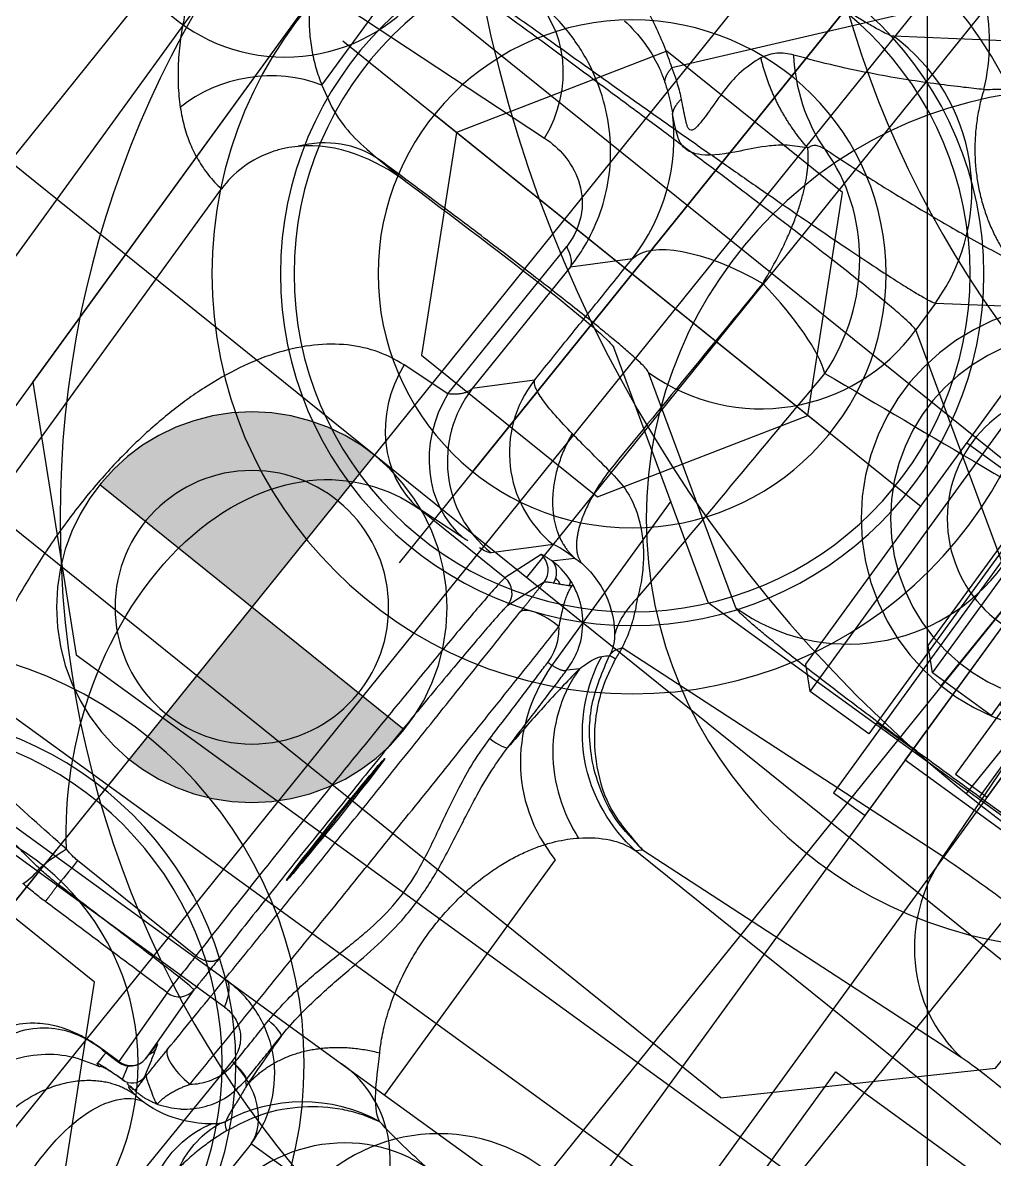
# Model space of a CAD drawing. Header units: millimetres. Extents: x 10462777 to 22643323, y 453826 to 1389191.
# Drawn here: x 11287715.6 to 11287740.46, y 585222.89 to 585251.99 of the extents above; entities that cross this region are included whole.
import ezdxf

# ---------------------------------------------------------------- set-up
doc = ezdxf.new("R2010")
doc.units = ezdxf.units.MM
doc.header["$LTSCALE"] = 200
doc.header["$MEASUREMENT"] = 0
for name, pattern in [('CENTER', [2, 1.25, -0.25, 0.25, -0.25]), ('HIDDEN', [3.75, 2.5, -1.25]), ('PHANTOM', [2.5, 1.25, -0.25, 0.25, -0.25, 0.25, -0.25])]:
    doc.linetypes.add(name, pattern=pattern)
doc.layers.get('0').update_dxf_attribs({"linetype": 'CONTINUOUS'})
for name, color, linetype in [('1', 1, 'CENTER'), ('CENTER', 1, 'CONTINUOUS'), ('CL', 3, 'CONTINUOUS'), ('DR1501-002-005-002', 7, 'CONTINUOUS'), ('HL', 2, 'HIDDEN')]:
    doc.layers.add(name, color=color, linetype=linetype)
doc.layers.add('LAYOUT', color=8, linetype='CONTINUOUS', lineweight=25)

# ---------------------------------------------------------------- blocks, each defined once
blk = doc.blocks.new('A$C321A0869')
at = {"layer": '1', "color": 155, "linetype": 'Continuous'}
for p, q in [((143.605, 317.688), (148.95, 321.249)), ((148.498, 312.791), (153.843, 316.352)), ((148.498, 312.791), (148.498, 311.939)), ((132.52, 308.08), (132.52, 312.306)), ((153.843, 308.377), (148.498, 311.939)), ((156.839, 303.219), (156.839, 308.116)), ((134.807, 307.401), (135.704, 307.347)), ((148.299, 303.174), (142.506, 307.034)), ((148.95, 303.48), (143.605, 307.042)), ((146, 304.706), (146, 299.695)), ((132, 294.695), (132, 304.422)), ((148.299, 303.174), (158.682, 303.174)), ((158.341, 303.219), (156.839, 303.219)), ((149, 295.542), (149, 288.109)), ((158, 295.365), (176.67, 295.365)), ((158, 288.109), (158, 295.365)), ((132.451, 288.109), (144.004, 288.109)), ((144.004, 288.109), (147.644, 288.109)), ((147.644, 288.109), (158.694, 288.109)), ((144.372, 287.52), (132.819, 287.52)), ((145.338, 286.514), (145.131, 282.736)), ((146.979, 285.091), (146.772, 281.313)), ((150.657, 285.091), (146.979, 285.091)), ((462.66, 259.573), (447.241, 259.573)), ((464.148, 258.77), (465.052, 249.289)), ((458.401, 247.109), (458.274, 248.447)), ((468.5, 247.885), (474.964, 242.835)), ((458.401, 247.109), (463.249, 247.109)), ((443.156, 243.104), (443.156, 246.992)), ((460.06, 245.603), (458.899, 246.709)), ((462.9, 246.709), (458.899, 246.709)), ((462.9, 246.709), (464.06, 245.604)), ((455.65, 243.018), (455.65, 245.834)), ((455.778, 244.496), (455.65, 245.834)), ((456.297, 243.342), (455.926, 243.695)), ((439.774, 243.464), (439.792, 242.941)), ((439.809, 242.94), (439.792, 243.447)), ((456.767, 242.895), (456.297, 243.342)), ((439.792, 242.941), (439.809, 242.94)), ((441.958, 243.08), (439.809, 242.94)), ((456.695, 242.67), (455.65, 243.018)), ((457.087, 242.59), (456.767, 242.895)), ((442.444, 242.595), (440.295, 242.455)), ((440.295, 242.455), (440.794, 242.452)), ((440.646, 242.403), (440.794, 242.452)), ((448.116, 242.509), (446.116, 242.509)), ((448.116, 242.544), (448.116, 242.509)), ((448.116, 242.509), (450.116, 242.509)), ((456.192, 242.167), (455.148, 242.515)), ((456.742, 242.361), (457.163, 241.947)), ((441.372, 240.01), (441.476, 240.115)), ((454.811, 240.303), (455.048, 240.07)), ((457.119, 229.818), (456.133, 239.558)), ((452.31, 236.044), (452.438, 235.91)), ((452.31, 215.653), (452.31, 236.044)), ((452.438, 235.91), (453.419, 226.225)), ((466.225, 230.578), (457.119, 229.818))]:
    blk.add_line(p, q, dxfattribs=at)
blk.add_arc((440.295, 242.958), 0.503, 181.9319, 269.732, dxfattribs=at)
for centre, major_axis, ratio, start_param, end_param in [((143.605, 312.791), (-2.717, 4.078), 0.998023, 4.125534, 5.694504), ((143.605, 311.939), (-2.717, -4.078), 0.998023, 0.588682, 2.157652), ((148.95, 308.377), (-2.717, -4.078), 0.998023, 0.588682, 2.157652), ((132.52, 305.493), (2.139, 2.104), 0.771992, 0.921393, 2.236279), ((134.807, 304.403), (-0.181, -2.995), 0.86563, 3.211353, 4.010012), ((151.774, 301.138), (4.564, 4.564), 0.774597, 2.482535, 3.552238), ((147.644, 285.091), (0, -3.018), 0.99863, 1.570784, 3.14158), ((144.97, 285.091), (2.009, -0.111), 0.723624, 0.075903, 1.426412), ((464.661, 251.903), (-3.004, -0.286), 0.87535, 1.617467, 3.033135), ((458.664, 245.834), (3.004, 0.286), 0.87535, 1.617467, 3.033136), ((442.547, 247.392), (-0.98, 0.226), 0.189557, 4.024984, 4.921857), ((458.792, 244.496), (-3.004, -0.286), 0.87535, 4.75906, 6.174726), ((463.992, 250.627), (-3.469, -3.642), 0.997391, 0.77587, 1.562653), ((458.94, 243.695), (2.081, 2.185), 0.997391, 0.775872, 2.330495), ((460.101, 242.59), (-2.081, -2.185), 0.997391, 3.917464, 5.472087), ((464.47, 244.638), (4.977, 0.725), 0.939867, 4.654655, 5.894075), ((440.295, 242.958), (0.033, -0.502), 0.965941, 4.684311, 6.215689), ((442.444, 243.098), (-0.503, -0.018), 0.001214, 0.261636, 1.604682), ((442.444, 243.098), (0.033, -0.502), 0.965941, 4.684311, 6.215689), ((442.444, 243.098), (0, -0.503), 0.0339, 0.017463, 1.570816), ((455.148, 243.023), (-0.159, -0.477), 0.998478, 0.321964, 1.881659), ((471.223, 245.757), (3.097, 3.964), 0.9436, 4.22395, 4.712389), ((439.908, 242.584), (-0.106, 0.388), 0.997822, 1.304169, 2.873854), ((440.646, 242.806), (-0.127, 0.382), 0.998478, 2.312751, 2.819629), ((439.91, 242.581), (-0.083, -0.394), 0.996405, 6.0569, 6.490677), ((439.929, 242.57), (-0.343, 0.21), 0.999791, 1.672901, 2.119949), ((440.851, 241.16), (0.007, 1.006), 0.347159, 0.01862, 1.57304), ((442.912, 240.617), (-0.001, 0.503), 0.231957, 3.195774, 4.712032), ((452.301, 240.738), (-0.012, 0.503), 0.186507, 1.566321, 3.088304), ((438.623, 234.875), (4.004, -0.396), 0.938232, 0.151692, 1.741606), ((457.434, 226.048), (4.004, 0.405), 0.940056, 1.554234, 2.987664)]:
    blk.add_ellipse(centre, major_axis=major_axis, ratio=ratio, start_param=start_param, end_param=end_param, dxfattribs=at)
at = {"layer": '1', "color": 155, "linetype": 'Continuous', "extrusion": (0, 0, -1)}
for centre, major_axis, ratio, start_param, end_param in [((132.52, 307.016), (-10, 0), 0.034921, 1.894856, 3.089233), ((448.116, 242.509), (-2, 0), 0.017455, 0.000305, 1.570796), ((448.116, 242.509), (-2, 0), 0.017455, 3.141593, 6.283185), ((448.116, 242.509), (-2, 0), 0.017455, 1.570796, 3.141288)]:
    blk.add_ellipse(centre, major_axis=major_axis, ratio=ratio, start_param=start_param, end_param=end_param, dxfattribs=at)
at = {"layer": '1', "color": 155, "linetype": 'Continuous'}
for points, degree in [([(134.807, 317.329), (135.125, 317.331), (135.75, 317.337), (136.666, 317.348), (137.55, 317.362), (138.396, 317.379), (139.197, 317.398), (139.947, 317.419), (140.64, 317.443), (141.272, 317.469), (141.836, 317.496), (142.33, 317.526), (142.748, 317.556), (143.089, 317.588), (143.349, 317.621), (143.526, 317.654), (143.588, 317.676), (143.605, 317.688)], 3), ([(132.52, 312.423), (132.996, 312.423), (133.949, 312.424), (135.366, 312.429), (136.761, 312.437), (138.122, 312.447), (139.439, 312.461), (140.7, 312.477), (141.896, 312.496), (143.017, 312.518), (144.055, 312.542), (145.001, 312.568), (145.847, 312.596), (146.587, 312.625), (147.215, 312.656), (147.726, 312.689), (148.116, 312.722), (148.381, 312.756), (148.473, 312.779), (148.498, 312.791)], 3), ([(127.67, 312.306), (127.67, 312.077), (127.681, 311.617), (127.735, 310.915), (127.826, 310.214), (127.956, 309.521), (128.123, 308.847), (128.327, 308.197), (128.57, 307.574), (128.853, 306.98), (129.173, 306.427), (129.53, 305.923), (129.788, 305.63), (129.922, 305.493)], 3), ([(130.268, 312.306), (130.268, 312.164), (130.279, 311.878), (130.333, 311.443), (130.424, 311.008), (130.554, 310.578), (130.721, 310.16), (130.926, 309.758), (131.168, 309.371), (131.451, 309.003), (131.771, 308.659), (132.128, 308.348), (132.386, 308.165), (132.52, 308.08)], 3), ([(148.498, 311.939), (148.473, 311.95), (148.381, 311.973), (148.116, 312.007), (147.726, 312.041), (147.215, 312.073), (146.587, 312.104), (145.847, 312.134), (145.001, 312.162), (144.055, 312.188), (143.017, 312.212), (141.896, 312.233), (140.7, 312.252), (139.439, 312.269), (138.122, 312.282), (136.761, 312.293), (135.366, 312.301), (133.949, 312.305), (132.996, 312.306), (132.52, 312.306)], 3), ([(135.704, 307.347), (134.745, 307.358), (133.708, 307.13), (132.946, 306.457)], 3), ([(143.605, 307.042), (143.588, 307.053), (143.526, 307.076), (143.349, 307.109), (143.089, 307.142), (142.748, 307.173), (142.33, 307.204), (141.836, 307.233), (141.272, 307.261), (140.64, 307.287), (139.947, 307.31), (139.197, 307.332), (138.396, 307.351), (137.55, 307.368), (136.666, 307.382), (135.75, 307.393), (135.125, 307.399), (134.807, 307.401)], 3), ([(132.946, 306.457), (132.864, 306.385), (132.711, 306.234), (132.58, 306.074), (132.52, 305.991)], 3), ([(129.922, 305.493), (130.042, 305.372), (130.287, 305.149), (130.666, 304.881), (131.078, 304.663), (131.516, 304.505), (131.835, 304.442), (132, 304.422)], 3), ([(144.372, 287.52), (144.276, 287.892), (144.14, 288.109), (144.004, 288.109)], 3), ([(144.372, 287.52), (144.433, 287.52), (144.551, 287.51), (144.723, 287.463), (144.883, 287.387), (145.033, 287.278), (145.166, 287.132), (145.268, 286.954), (145.333, 286.748), (145.342, 286.595), (145.338, 286.514)], 3), ([(146.979, 285.091), (146.972, 285.278), (146.964, 285.466), (146.936, 285.65)], 3), ([(458.274, 248.447), (458.247, 248.725), (458.123, 249.258), (457.736, 249.996), (457.17, 250.651), (456.447, 251.219), (455.592, 251.693), (454.628, 252.074), (453.573, 252.36), (452.444, 252.554), (451.257, 252.658), (450.022, 252.671), (448.75, 252.594), (447.453, 252.426), (446.143, 252.166), (444.831, 251.812), (443.978, 251.516), (443.556, 251.352)], 3), ([(468.5, 247.885), (468.597, 248.031), (468.789, 248.34), (469.062, 248.859), (469.307, 249.418), (469.516, 250.011), (469.686, 250.63), (469.771, 251.061), (469.806, 251.28)], 3), ([(465.052, 249.289), (465.074, 249.063), (465.054, 248.602), (464.8, 247.923), (464.236, 247.306), (463.576, 247.109), (463.249, 247.109)], 3), ([(442.385, 247.621), (442.39, 247.682), (442.4, 247.808), (442.42, 248.01), (442.445, 248.226), (442.465, 248.38), (442.477, 248.46)], 3), ([(441.821, 246.974), (441.819, 247.026), (441.816, 247.136), (441.814, 247.312), (441.814, 247.505), (441.817, 247.645), (441.819, 247.718)], 3), ([(441.819, 247.718), (441.878, 247.666), (442.167, 247.618), (442.385, 247.621)], 3), ([(442.369, 246.992), (442.368, 247.034), (442.366, 247.124), (442.368, 247.272), (442.373, 247.436), (442.38, 247.557), (442.385, 247.621)], 3), ([(468.105, 247.805), (468.055, 247.726), (467.95, 247.572), (467.78, 247.349), (467.659, 247.207), (467.597, 247.137)], 3), ([(443.156, 246.992), (443.156, 247.048), (443.164, 247.17), (443.186, 247.315), (443.202, 247.392)], 3), ([(462.9, 246.709), (463.022, 246.734), (463.143, 246.872), (463.249, 247.109)], 3), ([(441.958, 243.08), (441.943, 243.518), (441.912, 244.39), (441.866, 245.688), (441.836, 246.546), (441.821, 246.974)], 3), ([(442.461, 243.098), (442.451, 243.536), (442.43, 244.407), (442.399, 245.705), (442.379, 246.564), (442.369, 246.992)], 3), ([(443.156, 246.992), (442.943, 246.992), (442.65, 246.992), (442.369, 246.992)], 3), ([(460.06, 245.603), (460.505, 245.603), (461.393, 245.604), (462.726, 245.603), (463.615, 245.604), (464.06, 245.604)], 3), ([(464.06, 245.604), (464.726, 245.509), (465.374, 244.357), (465.658, 242.609)], 3), ([(469.334, 243.535), (469.564, 244.325), (470.058, 245.085), (470.712, 245.655)], 3), ([(455.793, 244.347), (455.788, 244.394), (455.783, 244.444), (455.778, 244.496)], 3), ([(439.4, 243.242), (439.402, 243.276), (439.407, 243.326), (439.42, 243.342), (439.429, 243.342)], 3), ([(439.513, 242.525), (439.509, 242.585), (439.501, 242.705), (439.486, 242.875), (439.468, 243.028), (439.447, 243.149), (439.424, 243.226), (439.408, 243.243), (439.4, 243.242)], 3), ([(439.507, 242.584), (439.504, 242.642), (439.496, 242.758), (439.483, 242.928), (439.468, 243.089), (439.45, 243.232), (439.436, 243.309), (439.429, 243.342)], 3), ([(456.192, 242.167), (456.455, 242.168), (456.694, 242.407), (456.695, 242.67)], 3), ([(456.742, 242.361), (456.74, 242.39), (456.736, 242.448), (456.728, 242.529), (456.718, 242.6), (456.707, 242.652), (456.699, 242.669), (456.695, 242.67)], 3), ([(465.658, 242.609), (463.592, 242.626), (461.526, 242.643), (459.461, 242.66)], 3), ([(439.501, 242.429), (439.481, 242.193)], 1), ([(439.513, 242.525), (439.509, 242.536), (439.503, 242.555), (439.505, 242.574), (439.507, 242.584)], 3), ([(439.908, 242.181), (439.997, 242.206), (440.17, 242.254), (440.416, 242.328), (440.571, 242.378), (440.646, 242.403)], 3), ([(443.487, 242.602), (443.415, 242.6), (443.263, 242.599), (443.004, 242.596), (442.728, 242.595), (442.54, 242.595), (442.444, 242.595)], 3), ([(455.148, 242.515), (455.13, 242.521), (455.044, 242.533), (454.76, 242.551), (454.327, 242.568), (453.754, 242.583), (453.057, 242.597), (452.249, 242.609), (451.35, 242.619), (450.378, 242.626), (449.356, 242.63), (448.306, 242.632), (447.252, 242.631), (446.216, 242.628), (445.223, 242.621), (444.298, 242.613), (443.748, 242.606), (443.487, 242.602)], 3), ([(456.655, 241.68), (456.732, 241.919), (456.753, 242.172), (456.742, 242.361)], 3), ([(457.163, 241.947), (457.143, 242.329), (457.116, 242.563), (457.087, 242.59)], 3), ([(464.863, 239.926), (465.203, 240.394), (465.496, 241.384), (465.658, 242.609)], 3), ([(439.396, 241.836), (439.392, 241.932), (439.398, 242.021), (439.409, 242.094)], 3), ([(439.409, 242.094), (439.416, 242.14), (439.423, 242.186), (439.43, 242.224)], 3), ([(439.581, 241.476), (439.576, 241.493), (439.565, 241.527), (439.55, 241.578), (439.535, 241.638), (439.52, 241.706), (439.507, 241.782), (439.495, 241.865), (439.487, 241.955), (439.483, 242.051), (439.484, 242.117), (439.485, 242.151)], 3), ([(439.485, 242.151), (439.487, 242.151), (439.49, 242.152), (439.493, 242.153), (439.495, 242.154)], 3), ([(439.91, 242.179), (439.908, 242.179), (439.905, 242.18), (439.907, 242.181), (439.908, 242.181)], 3), ([(439.929, 242.168), (439.93, 242.17), (439.928, 242.174), (439.918, 242.177), (439.91, 242.179)], 3), ([(439.978, 242.168), (440.039, 242.168), (440.157, 242.168), (440.316, 242.168), (440.46, 242.168), (440.593, 242.167), (440.723, 242.167), (440.809, 242.166), (440.851, 242.166)], 3), ([(440.851, 242.166), (441.505, 242.162), (442.831, 242.154), (444.885, 242.147), (446.973, 242.143), (449.073, 242.143), (451.162, 242.146), (453.221, 242.154), (454.55, 242.161), (455.206, 242.165)], 3), ([(457.163, 241.947), (457.171, 241.879), (457.175, 241.803), (457.172, 241.721)], 3), ([(457.172, 241.721), (457.141, 240.855), (456.675, 240.24), (456.278, 239.919)], 3), ([(456.602, 241.538), (456.608, 241.553), (456.607, 241.55), (456.608, 241.553)], 3), ([(456.608, 241.553), (456.612, 241.562), (456.637, 241.625), (456.655, 241.68)], 3), ([(439.581, 241.476), (439.661, 241.3), (439.74, 241.123), (439.846, 240.966)], 3), ([(440.502, 241.16), (440.556, 241.094), (440.673, 240.972), (440.878, 240.822), (441.101, 240.71), (441.348, 240.636), (441.526, 240.618), (441.618, 240.618)], 3), ([(454.654, 240.806), (454.738, 240.808), (454.901, 240.828), (455.134, 240.899), (455.353, 241.009), (455.485, 241.105), (455.547, 241.159)], 3), ([(441.618, 240.618), (441.757, 240.617), (442.047, 240.617), (442.517, 240.617), (442.854, 240.617), (443.029, 240.617)], 3), ([(452.207, 240.738), (452.416, 240.743), (452.814, 240.753), (453.357, 240.767), (453.846, 240.781), (454.28, 240.794), (454.535, 240.802), (454.654, 240.806)], 3), ([(438.225, 240.366), (438.913, 240.505), (439.58, 240.365), (440.056, 240.091)], 3), ([(438.672, 240.038), (439.195, 240.164), (439.749, 240.122), (440.204, 239.928)], 3), ([(442.919, 240.115), (442.726, 240.104), (442.356, 240.082), (441.84, 240.046), (441.524, 240.022), (441.372, 240.01)], 3), ([(441.476, 240.115), (441.618, 240.115), (441.915, 240.115), (442.395, 240.114), (442.74, 240.115), (442.919, 240.115)], 3), ([(452.308, 240.235), (452.521, 240.241), (452.929, 240.251), (453.484, 240.265), (453.984, 240.279), (454.429, 240.292), (454.689, 240.3), (454.811, 240.303)], 3), ([(457.38, 240.05), (456.994, 240.106), (456.607, 240.06), (456.278, 239.919)], 3), ([(457.379, 240.05), (459.874, 240.008), (462.369, 239.967), (464.863, 239.926)], 3), ([(440.167, 239.683), (440.238, 239.785), (440.294, 239.841), (440.33, 239.85)], 3), ([(440.33, 239.85), (440.321, 239.853), (440.304, 239.861), (440.284, 239.871), (440.267, 239.881), (440.252, 239.89), (440.239, 239.9), (440.226, 239.909), (440.215, 239.918), (440.208, 239.925), (440.204, 239.928)], 3), ([(442.8, 236.787), (442.561, 238.147), (441.593, 239.347), (440.33, 239.85)], 3), ([(455.64, 239.825), (455.687, 239.778), (455.733, 239.732), (455.779, 239.685)], 3), ([(464.863, 239.926), (465.317, 236.81), (465.771, 233.694), (466.225, 230.578)], 3), ([(456.133, 239.558), (456.027, 239.543), (455.922, 239.529), (455.817, 239.514)], 3), ([(442.8, 236.787), (443.016, 237.193), (443.484, 237.441), (444.171, 237.884)], 3), ([(451.643, 237.371), (452.047, 236.929), (452.261, 236.518), (452.31, 236.044)], 3), ([(442.638, 235.051), (442.66, 235.629), (442.714, 236.208), (442.8, 236.787)], 3), ([(453.419, 226.225), (453.447, 225.946), (453.473, 224.896), (453.427, 223.25), (453.391, 222.426)], 3)]:
    blk.add_open_spline(points, degree=degree, dxfattribs=at)
for points, degree, knots in [([(132.52, 308.08), (132.757, 307.94), (133.23, 307.66), (134.007, 307.459), (134.54, 307.42), (134.807, 307.401)], 3, [0, 0, 0, 0, 0.333676, 0.666618, 1, 1, 1, 1]), ([(132.52, 305.991), (132.344, 305.749), (132.204, 305.475), (132.04, 304.942), (132, 304.68), (132, 304.422)], 3, [0, 0, 0, 0, 0.537156, 0.537156, 1, 1, 1, 1]), ([(153.56, 303.244), (153.548, 303.244), (153.275, 303.248), (152.757, 303.258), (152.046, 303.275), (151.393, 303.294), (150.804, 303.316), (150.284, 303.34), (149.841, 303.365), (149.48, 303.393), (149.206, 303.421), (149.024, 303.451), (148.965, 303.47), (148.95, 303.48)], 3, [0, 0, 0, 0, 0.004415, 0.103973, 0.203532, 0.30309, 0.402649, 0.502207, 0.601766, 0.701324, 0.800883, 0.900441, 1, 1, 1, 1]), ([(156.839, 303.219), (156.558, 303.219), (155.997, 303.22), (155.151, 303.225), (154.333, 303.232), (153.809, 303.24), (153.56, 303.244)], 3, [0, 0, 0, 0, 0.252803, 0.505605, 0.758408, 1, 1, 1, 1]), ([(146.936, 285.65), (146.933, 285.669), (146.899, 285.884), (146.72, 286.466), (146.275, 287.14), (145.663, 287.634), (145.146, 287.904), (144.585, 288.077), (144.198, 288.098), (144.004, 288.109)], 3, [0, 0, 0, 0, 0.013938, 0.163268, 0.449205, 0.588319, 0.725977, 0.862491, 1, 1, 1, 1]), ([(462.9, 246.709), (463.044, 246.714), (463.33, 246.724), (463.899, 246.809), (464.603, 247.008), (465.403, 247.408), (466.145, 247.977), (466.796, 248.726), (467.312, 249.653), (467.584, 250.564), (467.681, 251.331), (467.677, 251.729), (467.675, 251.903)], 3, [0, 0, 0, 0, 0.049204, 0.098006, 0.195949, 0.298758, 0.410567, 0.535096, 0.675092, 0.831009, 0.926119, 1, 1, 1, 1]), ([(443.202, 247.392), (443.238, 248.182), (443.277, 248.978), (443.377, 250.347), (443.446, 250.939), (443.556, 251.352)], 3, [0, 0, 0, 0, 0.5, 0.5, 1, 1, 1, 1]), ([(443.202, 247.392), (444.203, 248.272), (445.484, 249.033), (448.328, 249.988), (449.882, 250.161), (452.579, 249.771), (453.696, 249.223), (455.19, 247.741), (455.584, 246.814), (455.65, 245.834)], 3, [0, 0, 0, 0, 0.25, 0.25, 0.5, 0.5, 0.75, 0.75, 1, 1, 1, 1]), ([(468.677, 249.58), (468.65, 249.335), (468.61, 248.977), (468.428, 248.427), (468.273, 248.084), (468.159, 247.895), (468.105, 247.805)], 3, [0, 0, 0, 0, 0.542193, 0.791502, 0.901502, 1, 1, 1, 1]), ([(468.029, 247.189), (468.056, 247.222), (468.169, 247.366), (468.33, 247.596), (468.453, 247.801), (468.5, 247.885)], 3, [0, 0, 0, 0, 0.152753, 0.660661, 1, 1, 1, 1]), ([(458.899, 246.709), (458.896, 246.71), (458.87, 246.714), (458.82, 246.726), (458.751, 246.755), (458.683, 246.796), (458.616, 246.849), (458.549, 246.914), (458.483, 246.991), (458.434, 247.059), (458.407, 247.1), (458.401, 247.109)], 3, [0, 0, 0, 0, 0.019231, 0.152563, 0.285669, 0.418951, 0.552837, 0.687776, 0.824223, 0.96263, 1, 1, 1, 1]), ([(469.081, 243.888), (468.993, 244.044), (468.825, 244.339), (468.44, 244.769), (467.838, 245.257), (467.295, 245.746), (467.107, 246.145), (467.088, 246.391), (467.18, 246.618), (467.365, 246.865), (467.517, 247.043), (467.597, 247.137)], 3, [0, 0, 0, 0, 0.112378, 0.212022, 0.38125, 0.626937, 0.716016, 0.791077, 0.882736, 0.937814, 1, 1, 1, 1]), ([(470.126, 246.27), (469.914, 246.343), (469.557, 246.467), (468.982, 246.481), (468.605, 246.465), (468.258, 246.443), (467.893, 246.419), (467.536, 246.439), (467.55, 246.581), (467.598, 246.67), (467.748, 246.861), (467.912, 247.052), (468.029, 247.189)], 3, [0, 0, 0, 0, 0.265001, 0.44646, 0.551149, 0.587095, 0.728981, 0.842237, 0.862993, 0.883813, 0.916512, 1, 1, 1, 1]), ([(439.792, 243.447), (439.782, 243.599), (439.764, 243.877), (439.691, 244.248), (439.59, 244.585), (439.407, 244.987), (439.09, 245.426), (438.39, 246.013), (437.035, 246.472), (435.867, 246.22), (435.124, 246.06)], 3, [0, 0, 0, 0, 0.024222, 0.044598, 0.069096, 0.101718, 0.167094, 0.268718, 0.534495, 1, 1, 1, 1]), ([(470.712, 245.655), (470.642, 245.789), (470.502, 246.054), (470.251, 246.198), (470.126, 246.27)], 3, [0, 0, 0, 0, 0.502274, 1, 1, 1, 1]), ([(437.139, 245.845), (437.381, 245.863), (437.831, 245.815), (438.516, 245.616), (439.085, 245.241), (439.48, 244.741), (439.687, 244.227), (439.763, 243.82), (439.787, 243.554), (439.791, 243.417), (439.791, 243.348)], 3, [0, 0, 0, 0, 0.296494, 0.526122, 0.741357, 0.86778, 0.933922, 0.966829, 0.983319, 1, 1, 1, 1]), ([(439.4, 243.242), (439.321, 243.499), (439.159, 244.024), (438.653, 244.704), (437.986, 245.226), (437.265, 245.529), (436.784, 245.576), (436.576, 245.591)], 3, [0, 0, 0, 0, 0.202889, 0.416222, 0.63221, 0.842478, 1, 1, 1, 1]), ([(459.605, 243.996), (459.635, 244.211), (459.696, 244.663), (459.808, 245.154), (459.932, 245.499), (460.018, 245.568), (460.06, 245.603)], 3, [0, 0, 0, 0, 0.237803, 0.498684, 0.749024, 1, 1, 1, 1]), ([(473.073, 241.317), (472.98, 241.459), (472.767, 241.791), (472.423, 242.345), (472.028, 243.011), (471.6, 243.781), (471.153, 244.658), (470.858, 245.308), (470.712, 245.655)], 3, [0, 0, 0, 0, 0.110797, 0.25457, 0.416303, 0.596038, 0.793872, 1, 1, 1, 1]), ([(455.926, 243.695), (455.909, 243.712), (455.879, 243.784), (455.849, 243.932), (455.837, 244.007)], 3, [0, 0, 0, 0, 0.573601, 1, 1, 1, 1]), ([(459.461, 242.66), (459.485, 242.9), (459.533, 243.381), (459.581, 243.79), (459.605, 243.996)], 3, [0, 0, 0, 0, 0.497252, 1, 1, 1, 1]), ([(469.081, 243.888), (469.118, 243.876), (469.191, 243.852), (469.296, 243.751), (469.318, 243.621), (469.334, 243.535)], 3, [0, 0, 0, 0, 0.249345, 0.498381, 1, 1, 1, 1]), ([(469.334, 243.535), (469.379, 243.072), (469.471, 242.12), (469.647, 240.772), (469.853, 239.412), (470.007, 238.53), (470.087, 238.078)], 3, [0, 0, 0, 0, 0.230328, 0.47364, 0.730146, 1, 1, 1, 1]), ([(439.779, 243.342), (439.747, 243.342), (439.634, 243.342), (439.516, 243.342), (439.429, 243.342)], 3, [0, 0, 0, 0, 0.285384, 1, 1, 1, 1]), ([(435.711, 242.853), (436.445, 242.985), (437.406, 242.987), (438.884, 242.578), (439.316, 242.19), (439.396, 241.836)], 3, [0, 0, 0, 0, 0.5, 0.5, 1, 1, 1, 1]), ([(443.156, 243.104), (443.138, 243.104), (443.061, 243.102), (442.909, 243.1), (442.692, 243.098), (442.539, 243.098), (442.462, 243.098), (442.461, 243.098)], 3, [0, 0, 0, 0, 0.094752, 0.395036, 0.694761, 0.994476, 1, 1, 1, 1]), ([(455.65, 243.018), (455.606, 243.025), (455.52, 243.039), (455.136, 243.058), (454.617, 243.075), (453.987, 243.09), (453.289, 243.102), (452.554, 243.112), (451.811, 243.119), (450.484, 243.13), (448.377, 243.137), (445.511, 243.131), (443.946, 243.113), (443.156, 243.104)], 3, [0, 0, 0, 0, 0.077293, 0.150401, 0.219337, 0.284093, 0.34467, 0.401065, 0.453279, 0.501308, 0.664235, 0.830466, 1, 1, 1, 1]), ([(439.507, 242.584), (439.596, 242.608), (439.721, 242.643), (439.842, 242.679), (439.879, 242.69)], 3, [0, 0, 0, 0, 0.689149, 1, 1, 1, 1]), ([(459.461, 242.66), (459.428, 242.424), (459.358, 241.908), (459.025, 241.337), (458.653, 240.898), (458.282, 240.576), (457.853, 240.278), (457.541, 240.128), (457.379, 240.05)], 3, [0, 0, 0, 0, 0.187022, 0.407873, 0.535661, 0.67701, 0.831983, 1, 1, 1, 1]), ([(439.43, 242.224), (439.434, 242.248), (439.443, 242.293), (439.46, 242.337), (439.476, 242.337), (439.486, 242.337)], 3, [0, 0, 0, 0, 0.274607, 0.572651, 1, 1, 1, 1]), ([(439.485, 242.151), (439.497, 242.155), (439.632, 242.159), (439.69, 242.161), (439.788, 242.163), (439.819, 242.164), (439.88, 242.166), (439.947, 242.167), (439.978, 242.168)], 2, [0, 0, 0, 0.5, 0.5, 0.75, 0.75, 0.875, 0.875, 1, 1, 1]), ([(439.495, 242.154), (439.496, 242.178), (439.499, 242.23), (439.5, 242.297), (439.501, 242.333)], 3, [0, 0, 0, 0, 0.462687, 1, 1, 1, 1]), ([(439.929, 242.168), (439.734, 242.163), (439.665, 242.161), (439.547, 242.157), (439.495, 242.154)], 2, [0, 0, 0, 0.5, 0.5, 1, 1, 1]), ([(439.581, 241.476), (439.59, 241.516), (439.607, 241.6), (439.74, 241.808), (439.85, 242.006), (439.939, 242.14), (439.965, 242.159), (439.978, 242.168)], 3, [0, 0, 0, 0, 0.183346, 0.388593, 0.642443, 0.828075, 1, 1, 1, 1]), ([(455.206, 242.165), (455.466, 242.166), (455.689, 242.167), (455.949, 242.168), (456.192, 242.167)], 2, [0, 0, 0, 0.5, 0.5, 1, 1, 1]), ([(455.547, 241.159), (455.546, 241.394), (455.512, 241.669), (455.379, 242.06), (455.286, 242.161), (455.206, 242.165)], 3, [0, 0, 0, 0, 0.5, 0.5, 1, 1, 1, 1]), ([(456.323, 241.961), (456.297, 242.012), (456.238, 242.126), (456.209, 242.153), (456.192, 242.167)], 3, [0, 0, 0, 0, 0.446978, 1, 1, 1, 1]), ([(440.056, 240.091), (439.934, 240.251), (439.785, 240.46), (439.53, 241.018), (439.412, 241.37), (439.396, 241.836)], 3, [0, 0, 0, 0, 0.5, 0.5, 1, 1, 1, 1]), ([(456.411, 241.803), (456.411, 241.805), (456.38, 241.86), (456.351, 241.911), (456.323, 241.961)], 3, [0, 0, 0, 0, 0.02192, 1, 1, 1, 1]), ([(456.411, 241.803), (456.412, 241.804), (456.418, 241.822), (456.43, 241.859), (456.447, 241.917), (456.458, 241.965), (456.464, 241.994), (456.466, 242.002)], 3, [0, 0, 0, 0, 0.003661, 0.265877, 0.54947, 0.858754, 1, 1, 1, 1]), ([(456.52, 241.613), (456.507, 241.635), (456.471, 241.694), (456.435, 241.761), (456.411, 241.803)], 3, [0, 0, 0, 0, 0.358535, 1, 1, 1, 1]), ([(439.581, 241.476), (439.582, 241.476), (439.583, 241.481), (439.597, 241.488), (439.641, 241.489), (439.709, 241.482), (439.797, 241.466), (439.898, 241.441), (440.001, 241.408), (440.101, 241.37), (440.195, 241.328), (440.285, 241.282), (440.377, 241.232), (440.449, 241.19), (440.493, 241.165), (440.502, 241.16)], 3, [0, 0, 0, 0, 0.012537, 0.117886, 0.223447, 0.32978, 0.437729, 0.542233, 0.635813, 0.718463, 0.792113, 0.857908, 0.920039, 0.983129, 1, 1, 1, 1]), ([(455.547, 241.159), (455.56, 241.165), (455.657, 241.212), (455.82, 241.297), (456.01, 241.391), (456.17, 241.457), (456.303, 241.502), (456.412, 241.53), (456.499, 241.546), (456.562, 241.552), (456.595, 241.548), (456.601, 241.541), (456.602, 241.538)], 3, [0, 0, 0, 0, 0.019584, 0.149994, 0.279955, 0.399062, 0.510093, 0.615931, 0.720013, 0.824028, 0.928488, 1, 1, 1, 1]), ([(456.355, 241.106), (456.378, 241.138), (456.472, 241.274), (456.546, 241.424), (456.602, 241.538)], 3, [0, 0, 0, 0, 0.241378, 1, 1, 1, 1]), ([(456.544, 241.581), (456.543, 241.581), (456.535, 241.591), (456.528, 241.603), (456.52, 241.613)], 3, [0, 0, 0, 0, 0.058367, 1, 1, 1, 1]), ([(456.544, 241.581), (456.547, 241.587), (456.552, 241.6), (456.558, 241.614), (456.561, 241.621)], 3, [0, 0, 0, 0, 0.542421, 1, 1, 1, 1]), ([(456.584, 241.547), (456.581, 241.548), (456.572, 241.55), (456.559, 241.562), (456.548, 241.576), (456.544, 241.581)], 3, [0, 0, 0, 0, 0.224658, 0.714713, 1, 1, 1, 1]), ([(456.602, 241.538), (456.6, 241.54), (456.598, 241.544), (456.588, 241.546), (456.584, 241.547)], 3, [0, 0, 0, 0, 0.660066, 1, 1, 1, 1]), ([(473.073, 241.317), (473.165, 241.208), (473.354, 240.984), (473.74, 240.52), (474.208, 239.947), (474.571, 239.486), (474.757, 239.25)], 3, [0, 0, 0, 0, 0.229249, 0.471698, 0.728457, 1, 1, 1, 1]), ([(439.846, 240.966), (439.852, 240.956), (439.975, 240.778), (440.284, 240.48), (440.84, 240.175), (441.26, 240.136), (441.476, 240.115)], 3, [0, 0, 0, 0, 0.018504, 0.337846, 0.659315, 1, 1, 1, 1]), ([(440.502, 241.16), (441.195, 241.156), (442.582, 241.148), (444.738, 241.141), (446.921, 241.137), (449.119, 241.137), (451.304, 241.141), (453.462, 241.148), (454.852, 241.155), (455.547, 241.159)], 3, [0, 0, 0, 0, 0.142909, 0.285792, 0.428662, 0.571517, 0.714357, 0.85718, 1, 1, 1, 1]), ([(454.811, 240.303), (454.975, 240.32), (455.358, 240.359), (455.903, 240.629), (456.227, 240.934), (456.355, 241.106)], 3, [0, 0, 0, 0, 0.275569, 0.645455, 1, 1, 1, 1]), ([(443.029, 240.617), (443.275, 240.61), (443.729, 240.596), (444.364, 240.506), (444.927, 240.401), (445.442, 240.29), (445.929, 240.183), (446.544, 240.059), (447.347, 239.951), (448.195, 240.002), (448.916, 240.139), (449.484, 240.274), (450.06, 240.417), (450.68, 240.557), (451.399, 240.689), (451.922, 240.72), (452.207, 240.738)], 3, [0, 0, 0, 0, 0.080725, 0.148995, 0.208367, 0.266347, 0.319067, 0.36904, 0.467913, 0.577834, 0.63918, 0.702779, 0.764647, 0.82981, 0.9073, 1, 1, 1, 1]), ([(440.167, 239.683), (440.064, 239.718), (439.844, 239.795), (439.488, 239.893), (439.086, 239.983), (438.816, 240.019), (438.672, 240.038)], 3, [0, 0, 0, 0, 0.202391, 0.434547, 0.698637, 1, 1, 1, 1]), ([(440.204, 239.928), (440.19, 239.941), (440.155, 239.975), (440.106, 240.029), (440.072, 240.07), (440.056, 240.091)], 3, [0, 0, 0, 0, 0.246048, 0.63166, 1, 1, 1, 1]), ([(442.919, 240.115), (443.126, 240.111), (443.569, 240.101), (444.373, 240.004), (445.29, 239.837), (446.299, 239.649), (447.329, 239.54), (448.445, 239.596), (449.405, 239.784), (450.193, 239.953), (450.855, 240.084), (451.562, 240.198), (452.073, 240.224), (452.308, 240.235)], 3, [0, 0, 0, 0, 0.066143, 0.141795, 0.256863, 0.361252, 0.46566, 0.583208, 0.712167, 0.773874, 0.837655, 0.925215, 1, 1, 1, 1]), ([(455.048, 240.07), (454.336, 240.043), (453.568, 239.769), (452.331, 238.773), (451.878, 238.071), (451.643, 237.371)], 3, [0, 0, 0, 0, 0.5, 0.5, 1, 1, 1, 1]), ([(455.048, 240.07), (454.661, 240.106), (453.951, 240.171), (452.822, 240.215), (452.308, 240.235)], 3, [0, 0, 0, 0, 0.544753, 1, 1, 1, 1]), ([(455.048, 240.07), (455.189, 240.031), (455.47, 239.953), (455.584, 239.867), (455.64, 239.825)], 3, [0, 0, 0, 0, 0.505837, 1, 1, 1, 1]), ([(456.133, 239.558), (456.241, 239.584), (456.471, 239.638), (456.788, 239.75), (457.101, 239.889), (457.283, 239.994), (457.38, 240.05)], 3, [0, 0, 0, 0, 0.206246, 0.44022, 0.704152, 1, 1, 1, 1]), ([(441.372, 240.01), (441.259, 239.991), (441.025, 239.951), (440.743, 239.923), (440.5, 239.895), (440.388, 239.865), (440.33, 239.85)], 3, [0, 0, 0, 0, 0.226451, 0.46798, 0.725498, 1, 1, 1, 1]), ([(452.31, 236.044), (452.349, 236.881), (452.688, 237.81), (453.935, 239.227), (454.814, 239.68), (455.64, 239.825)], 3, [0, 0, 0, 0, 0.5, 0.5, 1, 1, 1, 1]), ([(456.278, 239.919), (456.221, 239.878), (456.14, 239.818), (455.984, 239.741), (455.866, 239.707), (455.812, 239.691)], 3, [0, 0, 0, 0, 0.556018, 0.796902, 1, 1, 1, 1]), ([(440.167, 239.683), (440.47, 239.549), (441.1, 239.27), (441.885, 238.584), (442.377, 237.889), (442.661, 237.28), (442.751, 236.96), (442.8, 236.787)], 3, [0, 0, 0, 0, 0.240342, 0.499543, 0.749438, 0.864553, 1, 1, 1, 1]), ([(455.817, 239.514), (455.544, 239.453), (454.958, 239.321), (454.101, 238.867), (453.296, 238.153), (452.639, 237.142), (452.507, 236.334), (452.438, 235.91)], 3, [0, 0, 0, 0, 0.153861, 0.330831, 0.530874, 0.753948, 1, 1, 1, 1]), ([(453.992, 238.9), (454.163, 239.034), (454.716, 239.394), (455.353, 239.568), (455.779, 239.685)], 3, [0, 0, 0, 0, 0.329252, 1, 1, 1, 1]), ([(455.812, 239.691), (455.806, 239.69), (455.796, 239.688), (455.784, 239.686), (455.779, 239.685)], 3, [0, 0, 0, 0, 0.572233, 1, 1, 1, 1]), ([(455.779, 239.685), (455.783, 239.671), (455.79, 239.644), (455.808, 239.557), (455.817, 239.514)], 3, [0, 0, 0, 0, 0.5, 1, 1, 1, 1]), ([(456.133, 239.558), (456.056, 239.609), (455.944, 239.683), (455.843, 239.689), (455.812, 239.691)], 3, [0, 0, 0, 0, 0.686253, 1, 1, 1, 1]), ([(452.438, 235.91), (452.48, 236.249), (452.558, 236.889), (452.94, 237.725), (453.418, 238.386), (453.794, 238.746), (453.992, 238.9)], 3, [0, 0, 0, 0, 0.295105, 0.556728, 0.784817, 1, 1, 1, 1]), ([(444.171, 237.884), (444.266, 237.946), (444.509, 238.091), (444.941, 238.303), (445.461, 238.5), (445.993, 238.65), (446.508, 238.752), (447.004, 238.814), (447.486, 238.842), (447.964, 238.838), (448.45, 238.803), (448.946, 238.731), (449.423, 238.623), (449.854, 238.491), (450.232, 238.344), (450.569, 238.183), (450.874, 238.008), (451.147, 237.822), (451.39, 237.625), (451.548, 237.473), (451.629, 237.387), (451.643, 237.371)], 3, [0, 0, 0, 0, 0.050206, 0.121697, 0.192061, 0.254502, 0.311173, 0.362686, 0.411648, 0.460199, 0.510527, 0.564911, 0.622823, 0.677664, 0.728627, 0.780086, 0.832024, 0.883516, 0.935268, 0.988244, 1, 1, 1, 1]), ([(457.119, 229.818), (457.132, 229.665), (457.157, 229.358), (457.197, 228.685), (457.238, 227.863), (457.277, 226.909), (457.315, 225.842), (457.348, 224.713), (457.38, 223.501), (457.397, 222.679), (457.406, 222.25)], 3, [0, 0, 0, 0, 0.12227, 0.246247, 0.371943, 0.499371, 0.621613, 0.749499, 0.869315, 1, 1, 1, 1])]:
    blk.add_open_spline(points, degree=degree, knots=knots, dxfattribs=at)
for points, weights in [([(468.5, 247.885), (468.32, 247.894), (468.187, 247.868), (468.105, 247.805)], [1.00466195107, 0.998446003305, 0.998446016309, 1.00466199009]), ([(468.029, 247.189), (467.845, 247.215), (467.7, 247.198), (467.597, 247.137)], [1.01739627749, 1.00548402201, 0.999689533563, 1.00001281216]), ([(441.821, 246.974), (441.889, 246.975), (442.108, 246.982), (442.369, 246.992)], [1.13319327152, 0.950764818216, 0.955734010049, 1.14810084702]), ([(469.081, 243.888), (469.231, 244.765), (469.587, 245.577), (470.126, 246.27)], [1.01739674766, 0.994201205386, 0.994201084113, 1.01739638384]), ([(435.884, 244.367), (437.819, 244.57), (439.342, 243.588), (439.409, 242.094)], [1.20670435222, 0.931098593681, 0.931098549261, 1.20670421896]), ([(459.605, 243.996), (458.17, 243.765), (457.218, 242.966), (457.163, 241.947)], [1.12169121148, 0.959436246442, 0.959436262839, 1.12169126067]), ([(465.658, 242.609), (467.216, 242.8), (468.442, 243.258), (469.081, 243.888)], [1.05507640956, 0.981641595459, 0.981641196817, 1.05507521363]), ([(443.487, 242.602), (443.295, 242.605), (443.159, 242.813), (443.156, 243.104)], [1.16840952778, 0.943863594086, 0.943863490739, 1.16840921774]), ([(459.461, 242.66), (458.168, 242.614), (457.298, 242.257), (457.172, 241.721)], [1.10239993024, 0.9658684077, 0.965866689943, 1.10239477697]), ([(456.466, 242.002), (456.639, 242.077), (456.737, 242.211), (456.742, 242.361)], [1.02121972843, 0.966875812685, 1.01691334043, 1.17133231166]), ([(456.323, 241.961), (456.372, 241.969), (456.42, 241.983), (456.466, 242.002)], [1.09218849975, 1.06021557896, 1.03655932185, 1.02121972843]), ([(456.52, 241.614), (456.535, 241.616), (456.548, 241.618), (456.561, 241.621)], [1.0018490126, 1.00367145661, 1.00684109351, 1.01135792331]), ([(456.561, 241.621), (456.609, 241.633), (456.641, 241.654), (456.655, 241.68)], [1.01135792331, 1.02920633329, 1.06809065779, 1.12801089681]), ([(456.584, 241.547), (456.596, 241.547), (456.604, 241.55), (456.608, 241.553)], [1.05653735341, 1.07555338048, 1.09936635945, 1.12797629031]), ([(473.073, 241.317), (471.569, 240.717), (470.511, 239.546), (470.087, 238.078)], [1.02650890995, 0.975311022228, 0.998273776494, 1.09539717275]), ([(441.618, 240.618), (441.618, 240.336), (441.56, 240.131), (441.476, 240.115)], [1.15875232048, 0.947082544616, 0.947082559839, 1.15875236615]), ([(454.654, 240.806), (454.661, 240.529), (454.724, 240.317), (454.811, 240.303)], [1.24468906677, 0.978421254831, 0.929465607501, 1.09782212478]), ([(441.372, 240.01), (442.558, 239.978), (443.58, 239.189), (444.171, 237.884)], [1.05435092608, 0.969925491101, 0.983856072092, 1.09614266905])]:
    blk.add_rational_spline(points, weights, degree=3, dxfattribs=at)
blk = doc.blocks.new('A$C3D036A4C')
at = {"layer": 'DR1501-002-005-002'}
h = blk.add_hatch(color=256, dxfattribs=at)
h.dxf.hatch_style = 1
h.paths.add_polyline_path([(20, 35), (20, 33.5, -0.414214), (23.5, 30), (25, 30, 0.414214)])
h.paths.add_polyline_path([(20, 33.5), (20, 30), (23.5, 30, 0.414214)], flags=17)
h.paths.add_polyline_path([(20, 30), (16.5, 30, 0.414214), (20, 26.5)], flags=17)
h.paths.add_polyline_path([(16.5, 30), (15, 30, 0.414214), (20, 25), (20, 26.5, -0.414214)])
at = {"layer": 'CL'}
for p, q in [((20, 8.5), (20, 81.5)), ((0, 45), (100, 45)), ((15, 30), (25, 30)), ((13.5, 15), (26.5, 15))]:
    blk.add_line(p, q, dxfattribs=at)
at = {"layer": 'DR1501-002-005-002'}
for p, q in [((0, 5), (0, 85)), ((60, 26), (100, 26)), ((5, 0), (0, 5)), ((5, 0), (95, 0))]:
    blk.add_line(p, q, dxfattribs=at)
for centre, radius in [((20, 30), 3.5), ((20, 15), 6.5)]:
    blk.add_circle(centre, radius, dxfattribs=at)
at = {"layer": 'HL'}
blk.add_line((77.5, 35), (77.5, 26), dxfattribs=at)
blk.add_circle((20, 30), 5, dxfattribs=at)
blk = doc.blocks.new('A$C148D47CC')
at = {"layer": 'CL'}
for p, q in [((10, 4.5), (10, 15.5)), ((0, 10), (175, 10))]:
    blk.add_line(p, q, dxfattribs=at)
at = {"layer": 'DR1501-002-005-002'}
for p, q in [((20, 0), (20, 20)), ((0, 0), (175, 0))]:
    blk.add_line(p, q, dxfattribs=at)
blk.add_circle((10, 10), 3.3, dxfattribs=at)
at = {"layer": 'HL'}
blk.add_circle((10, 10), 5.5, dxfattribs=at)
blk = doc.blocks.new('A$C69DB7109')
at = {"layer": 'DR1501-002-005-002'}
for p, q in [((-5, -85), (-5, -55)), ((0, -90), (-5, -85)), ((0, -90), (125, -90))]:
    blk.add_line(p, q, dxfattribs=at)
blk = doc.blocks.new('A$C46232C3D')
at = {"layer": 'CL'}
blk.add_line((0, 7.5), (45, 7.5), dxfattribs=at)
at = {"layer": 'DR1501-002-005-002'}
for p, q in [((0.5, 15), (0, 14.5)), ((2.35, 15), (0.5, 15)), ((0.5, 15), (0.5, 0)), ((2.35, 0), (2.35, 15)), ((41.5, 15), (3.5, 15)), ((3.5, 15), (3.5, 0)), ((3.5, 15), (3.5, 0)), ((3.5, 14.65), (2.35, 14.65)), ((0, 14.5), (0, 0.5))]:
    blk.add_line(p, q, dxfattribs=at)
blk = doc.blocks.new('A$C212748E0')
at = {"layer": 'CENTER'}
blk.add_line((9.25, 1), (9.25, 0), dxfattribs=at)
at = {"layer": 'DR1501-002-005-002'}
for p, q in [((0, 1), (19.823, 1)), ((0, 0), (0, 1)), ((2.1, 1), (2.1, 0)), ((16.4, 1), (16.4, 0)), ((19.823, 1), (19.823, 0)), ((19.823, 0), (0, 0))]:
    blk.add_line(p, q, dxfattribs=at)
blk = doc.blocks.new('A$C1D410D33')
at = {"layer": 'DR1501-002-005-002', "rotation": 90}
blk.add_blockref('A$C46232C3D', (16.75, 0), dxfattribs=at)
at = {"layer": 'DR1501-002-005-002'}
blk.add_blockref('A$C212748E0', (0, 2.5), dxfattribs=at)
blk = doc.blocks.new('A$C4F800965')
at = {"layer": 'CL'}
for p, q in [((35, 70), (35, 0)), ((0, 35), (70, 35))]:
    blk.add_line(p, q, dxfattribs=at)
blk.add_circle((35, 35), 26, dxfattribs=at)
at = {"layer": 'DR1501-002-005-002'}
for centre, radius in [((35, 35), 35), ((61, 35), 4.5), ((35, 9), 4.5)]:
    blk.add_circle(centre, radius, dxfattribs=at)
at = {"layer": 'HL'}
for radius in [11, 4.75]:
    blk.add_circle((35, 35), radius, dxfattribs=at)
blk = doc.blocks.new('A$C59BF75ED')
at = {"layer": 'CENTER'}
for p, q in [((50, 24.5), (50, 5.5)), ((40.5, 15), (59.5, 15))]:
    blk.add_line(p, q, dxfattribs=at)
at = {"layer": 'CL'}
blk.add_line((30, 45), (230, 45), dxfattribs=at)
at = {"layer": 'DR1501-002-005-002'}
blk.add_lwpolyline([(52.887, 10), (47.113, 10), (44.226, 15), (47.113, 20), (52.887, 20), (55.773, 15), (52.887, 10)], dxfattribs=at)
for radius in [10.75, 9, 8.65]:
    blk.add_circle((50, 15), radius, dxfattribs=at)
for name, p in [('A$C3D036A4C', (30, 0)), ('A$C69DB7109', (100, 90)), ('A$C4F800965', (0, 10)), ('A$C1D410D33', (105.75, 22.5)), ('A$C148D47CC', (25, 35))]:
    blk.add_blockref(name, p, dxfattribs=at)
blk = doc.blocks.new('A$C01323151')
at = {"layer": 'DR1501-002-005-002', "xscale": -1, "rotation": 270}
for p in [(160.15, 152.367), (480.15, 152.367)]:
    blk.add_blockref('A$C59BF75ED', p, dxfattribs=at)
blk = doc.blocks.new('A$C6B1410A9')
at = {"layer": 'DR1501-002-005-002', "xscale": -1, "rotation": 270}
for p in [(145.06, 152.004), (435.06, 152.004)]:
    blk.add_blockref('A$C59BF75ED', p, dxfattribs=at)
blk = doc.blocks.new('A$C256B494F')
at = {"layer": 'DR1501-002-005-002'}
blk.add_blockref('A$C59BF75ED', (475.786, 197.943, -10.028), dxfattribs=at)
blk = doc.blocks.new('A$C1F8A417F')
at = {"ltscale": 10}
for name, p in [('A$C256B494F', (1576.882, 789.024, 10.028)), ('A$C6B1410A9', (1650.716, 788.607)), ('A$C01323151', (1633.375, 786.022))]:
    blk.add_blockref(name, p, dxfattribs=at)
at = {"layer": 'DR1501-002-005-002'}
blk.add_blockref('A$C321A0869', (1664.775, 743.024), dxfattribs=at)
blk = doc.blocks.new('A$C7DA30AB0')
at = {"layer": 'LAYOUT', "color": 6, "linetype": 'PHANTOM'}
blk.add_circle((3030.448, 3025.987, 0), 2693.021, dxfattribs=at)
blk = doc.blocks.new('A$C6F7E1649')
at = {"color": 0, "linetype": 'Continuous', "lineweight": -3, "ltscale": 10}
blk.add_line((600, 635, 0), (1320, 635, 0), dxfattribs=at)

msp = doc.modelspace()

# ---------------------------------------------------------------- block references
at = {"ltscale": 10, "rotation": 324.019764306913}
msp.add_blockref('A$C1F8A417F', (11285651.31599, 585455.73383), dxfattribs=at)

# ---------------------------------------------------------------- next in the draw order: block references
at = {"ltscale": 10, "rotation": 51.1429793073033}
msp.add_blockref('A$C1F8A417F', (11287165.47006, 582967.95012), dxfattribs=at)

# ---------------------------------------------------------------- next in the draw order: block references
at = {"ltscale": 10}
msp.add_blockref('A$C7DA30AB0', (11285684.40366, 580408.4363), dxfattribs=at)

# ---------------------------------------------------------------- next in the draw order: block references
at = {"ltscale": 10, "rotation": 270}
msp.add_blockref('A$C6F7E1649', (11287103.73988, 586135.42309, 0), dxfattribs=at)

doc.saveas('drawing.dxf')
